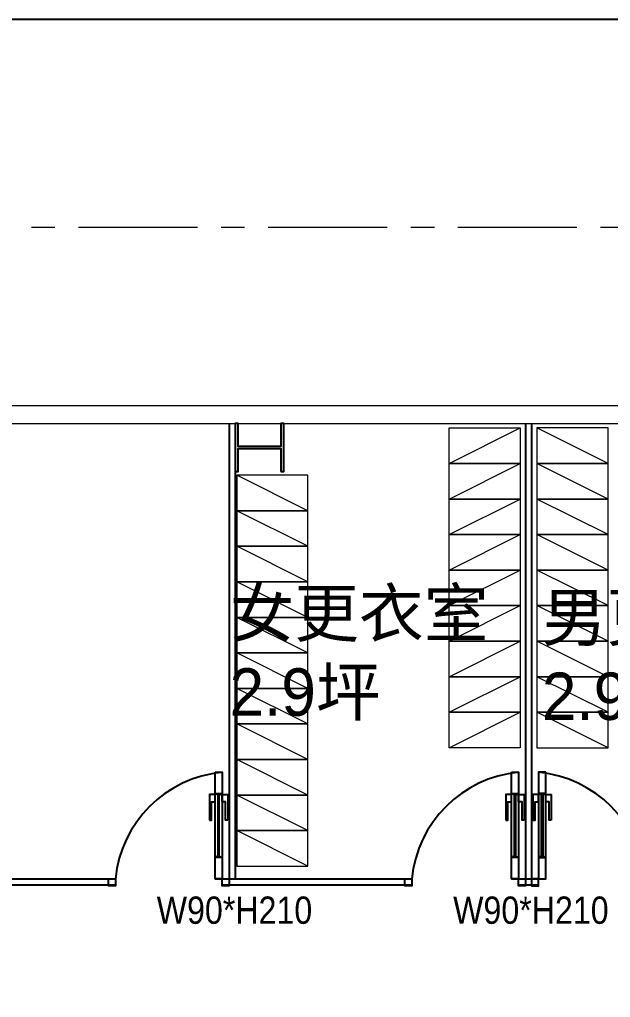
# Model space of a CAD drawing. Header units: millimetres. Extents: x -15161 to 10473752, y -72817 to 33960.
# Drawn here: x -1384 to -886, y -4947 to -4121 of the extents above; entities that cross this region are included whole.
import ezdxf

# ---------------------------------------------------------------- set-up
doc = ezdxf.new("R2010")
doc.units = ezdxf.units.MM
doc.layers.add('PDF2_幾何圖形', color=7, linetype='Continuous')
doc.layers.add('屠宰設備', color=7, linetype='Continuous')
doc.layers.add('家具', color=252, linetype='Continuous', lineweight=9)
doc.layers.add('添利-門', color=150, linetype='Continuous', lineweight=25)
doc.styles.add('型式1', font='PMingLiU.ttf')
doc.styles.add('新細明體', font='PMingLiU.ttf')

# ---------------------------------------------------------------- blocks, each defined once
blk = doc.blocks.new('二樓建築底圖')
at = {"layer": 'PDF2_幾何圖形', "lineweight": 13}
for points in [[(-1354.27, -4296.83), (-1374.16, -4296.83)], [(-1234.06, -4296.83), (-1334.37, -4296.83)], [(-1194.27, -4296.83), (-1214.16, -4296.83)], [(-1074.06, -4296.83), (-1174.38, -4296.83)], [(-1034.28, -4296.83), (-1054.17, -4296.83)], [(-914.07, -4296.83), (-1014.38, -4296.83)], [(-874.28, -4296.83), (-894.17, -4296.83)]]:
    blk.add_lwpolyline(points, dxfattribs=at)
at = {"layer": 'PDF2_幾何圖形', "lineweight": 20}
blk.add_lwpolyline([(-1952.34, -5221.67), (-1952.34, -4462.33), (-371.86, -4462.33), (-371.86, -4447.52), (-1967.58, -4447.52), (-1967.58, -5221.67)], close=True, dxfattribs=at)
at = {"layer": 'PDF2_幾何圖形', "lineweight": 25}
blk.add_lwpolyline([(-1163.8, -4502.96), (-1161.26, -4502.96), (-1161.26, -4462.33), (-1163.8, -4462.33), (-1163.8, -4481.8), (-1199.77, -4481.8), (-1199.77, -4462.33), (-1202.31, -4462.33), (-1202.31, -4502.96), (-1199.77, -4502.96), (-1199.77, -4483.49), (-1163.8, -4483.49)], close=True, dxfattribs=at)
blk = doc.blocks.new('更衣柜')
at = {"layer": '家具'}
blk.add_line((0, 0), (60, 30), dxfattribs=at)
blk.add_lwpolyline([(0, 30), (60, 30), (60, 0), (0, 0)], close=True, dxfattribs=at)
blk = doc.blocks.new('圖框')
blk.add_lwpolyline([(206758.9, -122222.3), (206758.9, -127878), (214926, -127878), (214926, -122222.3)], close=True)

msp = doc.modelspace()

# ---------------------------------------------------------------- linework, layer by layer
at = {"color": 30}
for p, q in [((-1207.3125, -4462.3305), (-1207.3125, -4846.78)), ((-1202.3125, -4462.3305), (-1202.3125, -4846.78)), ((-957.3125, -4462.3305), (-957.3125, -4846.78)), ((-952.3125, -4462.3305), (-952.3125, -4846.78))]:
    msp.add_line(p, q, dxfattribs=at)
at = {"color": 211}
for p, q in [((-1216.2619, -4769.2181), (-1216.2619, -4769.2181)), ((-966.2619, -4769.2181), (-966.2619, -4769.2181)), ((-943.363, -4769.2181), (-943.363, -4769.2181)), ((-1216.8586, -4775.8721), (-1219.2451, -4774.6789)), ((-1215.6653, -4775.8721), (-1213.2788, -4774.6789)), ((-966.8586, -4775.8721), (-969.2451, -4774.6789)), ((-965.6653, -4775.8721), (-963.2788, -4774.6789)), ((-943.9597, -4775.8721), (-946.3462, -4774.6789)), ((-942.7664, -4775.8721), (-940.3799, -4774.6789)), ((-1216.8586, -4827.6878), (-1219.2451, -4828.8811)), ((-1215.6653, -4827.6878), (-1213.2788, -4828.8811)), ((-966.8586, -4827.6878), (-969.2451, -4828.8811)), ((-965.6653, -4827.6878), (-963.2788, -4828.8811)), ((-943.9597, -4827.6878), (-946.3462, -4828.8811)), ((-942.7664, -4827.6878), (-940.3799, -4828.8811))]:
    msp.add_line(p, q, dxfattribs=at)
for points in [[(-1213.2788, -4774.6789), (-1213.2788, -4828.8811), (-1219.2451, -4828.8811), (-1219.2451, -4774.6789)], [(-963.2788, -4774.6789), (-963.2788, -4828.8811), (-969.2451, -4828.8811), (-969.2451, -4774.6789)], [(-946.3462, -4774.6789), (-946.3462, -4828.8811), (-940.3799, -4828.8811), (-940.3799, -4774.6789)], [(-1309.2451, -4846.78), (-1303.2788, -4846.78), (-1303.2788, -4852.7463), (-1309.2451, -4852.7463)], [(-1213.2788, -4846.78), (-1207.3125, -4846.78), (-1207.3125, -4852.7463), (-1213.2788, -4852.7463)], [(-1059.2451, -4846.78), (-1053.2788, -4846.78), (-1053.2788, -4852.7463), (-1059.2451, -4852.7463)], [(-963.2788, -4846.78), (-957.3125, -4846.78), (-957.3125, -4852.7463), (-963.2788, -4852.7463)], [(-946.3462, -4846.78), (-952.3125, -4846.78), (-952.3125, -4852.7463), (-946.3462, -4852.7463)]]:
    msp.add_lwpolyline(points, close=True, dxfattribs=at)
for points in [[(-1216.8586, -4775.8721), (-1216.8702, -4827.6878), (-1215.677, -4827.6878), (-1215.6653, -4775.8721), (-1216.8586, -4775.8721)], [(-966.8586, -4775.8721), (-966.8702, -4827.6878), (-965.677, -4827.6878), (-965.6653, -4775.8721), (-966.8586, -4775.8721)], [(-942.7664, -4775.8721), (-942.7547, -4827.6878), (-943.948, -4827.6878), (-943.9597, -4775.8721), (-942.7664, -4775.8721)]]:
    msp.add_lwpolyline(points, dxfattribs=at)
at = {"color": 30}
for points in [[(-1952.3409, -4846.78), (-1303.2788, -4846.78)], [(-1952.3409, -4851.78), (-1303.2788, -4851.78)], [(-1219.2451, -4846.78), (-1053.2788, -4846.78)], [(-1213.2788, -4851.78), (-1053.2788, -4851.78)], [(-969.2451, -4846.78), (-940.3799, -4846.78)], [(-963.2788, -4851.78), (-946.3462, -4851.78)]]:
    msp.add_lwpolyline(points, dxfattribs=at)
at = {"layer": '添利-門', "color": 211}
for points in [[(-1219.2451, -4756.78), (-1213.2788, -4756.78), (-1213.2788, -4846.78), (-1219.2451, -4846.78)], [(-969.2451, -4756.78), (-963.2788, -4756.78), (-963.2788, -4846.78), (-969.2451, -4846.78)], [(-940.3799, -4756.78), (-946.3462, -4756.78), (-946.3462, -4846.78), (-940.3799, -4846.78)]]:
    msp.add_lwpolyline(points, close=True, dxfattribs=at)
for points in [[(-1224.0181, -4797.1986), (-1222.2282, -4797.1986), (-1222.2282, -4781.6862), (-1219.2451, -4781.6862), (-1219.2451, -4775.7199), (-1224.0181, -4775.7199), (-1224.0181, -4797.1986)], [(-1208.5057, -4797.1986), (-1210.2956, -4797.1986), (-1210.2956, -4781.6862), (-1213.2788, -4781.6862), (-1213.2788, -4775.7199), (-1208.5057, -4775.7199), (-1208.5057, -4797.1986)], [(-974.0181, -4797.1986), (-972.2282, -4797.1986), (-972.2282, -4781.6862), (-969.2451, -4781.6862), (-969.2451, -4775.7199), (-974.0181, -4775.7199), (-974.0181, -4797.1986)], [(-958.5057, -4797.1986), (-960.2956, -4797.1986), (-960.2956, -4781.6862), (-963.2788, -4781.6862), (-963.2788, -4775.7199), (-958.5057, -4775.7199), (-958.5057, -4797.1986)], [(-951.1192, -4797.1986), (-949.3293, -4797.1986), (-949.3293, -4781.6862), (-946.3462, -4781.6862), (-946.3462, -4775.7199), (-951.1192, -4775.7199), (-951.1192, -4797.1986)], [(-935.6068, -4797.1986), (-937.3967, -4797.1986), (-937.3967, -4781.6862), (-940.3799, -4781.6862), (-940.3799, -4775.7199), (-935.6068, -4775.7199), (-935.6068, -4797.1986)]]:
    msp.add_lwpolyline(points, dxfattribs=at)
for centre, start, end in [((-1203.5162, -4856.5426), 95.5890596, 174.4109404), ((-953.5162, -4856.5426), 95.5890596, 174.4109404), ((-956.1088, -4856.5426), 5.5890596, 84.4109404)]:
    msp.add_arc(centre, 100.2391, start, end, dxfattribs=at)

# ---------------------------------------------------------------- block references
at = {"color": 5}
msp.add_blockref('二樓建築底圖', (0, 0), dxfattribs=at)
at = {"layer": '家具', "color": 8}
for p in [(-1021.838, -4496.1399), (-1021.838, -4526.1399), (-1021.838, -4556.1399), (-1021.838, -4586.1399), (-1021.838, -4616.1399), (-1021.838, -4646.1399), (-1021.838, -4676.1399), (-1021.838, -4706.1399), (-1021.838, -4736.1399)]:
    msp.add_blockref('更衣柜', p, dxfattribs=at)
at = {"layer": '家具', "color": 8, "xscale": -1, "rotation": 2.557953848736361e-12}
for p in [(-887.787, -4496.1399), (-887.787, -4526.1399), (-887.787, -4556.1399), (-887.787, -4586.1399), (-887.787, -4616.1399), (-887.787, -4646.1399), (-887.787, -4676.1399), (-887.787, -4706.1399), (-887.787, -4736.1399)]:
    msp.add_blockref('更衣柜', p, dxfattribs=at)
at = {"layer": '家具', "color": 8, "xscale": -1}
for p in [(-1140.8846, -4536.0501), (-1140.8846, -4566.0501), (-1140.8846, -4596.0501), (-1140.8846, -4626.0501), (-1140.8846, -4656.0501), (-1140.8846, -4686.0501), (-1140.8846, -4716.0501), (-1140.8846, -4746.0501), (-1140.8846, -4776.0501), (-1140.8846, -4806.0501), (-1140.8846, -4836.0501)]:
    msp.add_blockref('更衣柜', p, dxfattribs=at)
at = {"layer": '屠宰設備', "color": 190, "xscale": 0.75, "yscale": 0.75, "zscale": 0.75}
msp.add_blockref('圖框', (-157833.6238, 87545.3381), dxfattribs=at)

# ---------------------------------------------------------------- texts
at = {"color": 230, "linetype": 'ByBlock', "ltscale": 5, "char_height": 40, "attachment_point": 1, "style": '新細明體'}
for s, insert in [('女更衣室\\P2.9坪', (-1206.9351, -4602.4017)), ('男更衣室\\P2.9坪', (-943.5409, -4605.9547))]:
    msp.add_mtext_dynamic_manual_height_columns(s, width=427.513094, gutter_width=300, heights=[0], dxfattribs=dict(at, insert=insert))
at = {"layer": '添利-門', "color": 211, "linetype": 'ByBlock', "style": '型式1', "width": 0.9}
for p in [(-1268.4554, -4884.7853), (-1018.4554, -4884.7853)]:
    msp.add_text('W90*H210', height=23.04, dxfattribs=at).set_placement(p)

doc.saveas('drawing.dxf')
